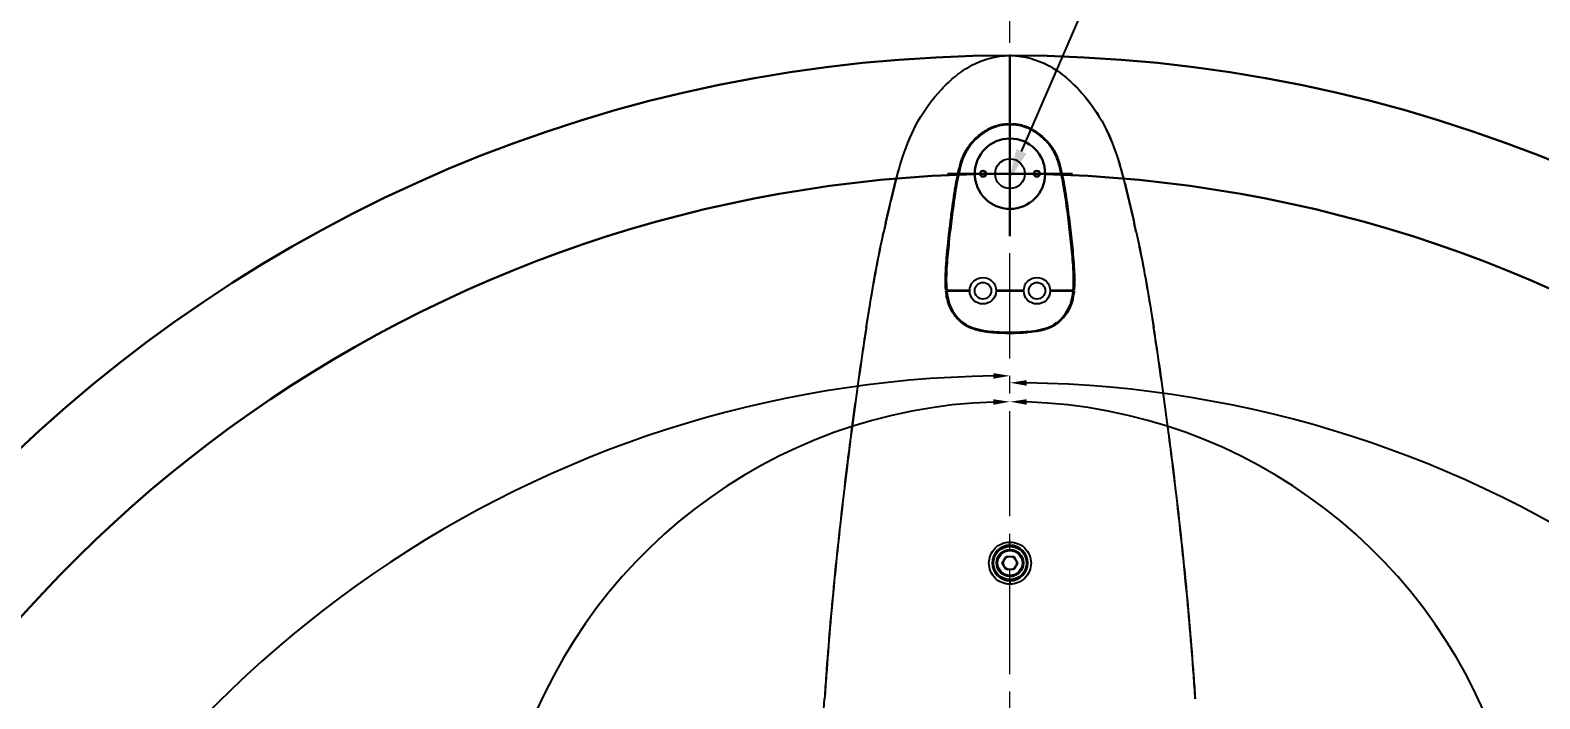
# Model space of a CAD drawing. Header units: millimetres. Extents: x 4086 to 8300, y 123 to 1549.
# Drawn here: x 7620.2 to 7893.6, y 1154.7 to 1275.8 of the extents above; entities that cross this region are included whole.
import ezdxf
from ezdxf import colors
from ezdxf.entities.mleader import LeaderData, LeaderLine
from ezdxf.math import Vec2, Vec3

# ---------------------------------------------------------------- set-up
doc = ezdxf.new("R2010")
doc.units = ezdxf.units.MM
doc.linetypes.add('CENTER2', pattern=[28.575, 19.05, -3.175, 3.175, -3.175])
doc.layers.add('02___PRT_ALL_AXES', color=7, linetype='Continuous')
doc.layers.add('中心线层', color=7, linetype='CENTER2', lineweight=0)
doc.layers.add('轮廓实线层', color=7, linetype='Continuous', lineweight=30)
doc.styles.add('思源黑', font='SourceHanSansCN-Normal.ttf')
doc.dimstyles.new('角度标注', dxfattribs={"dimtxt": 7, "dimasz": 3, "dimexe": 1.25, "dimexo": 0.625, "dimtad": 1, "dimtih": 1, "dimtoh": 1, "dimdsep": 46, "dimtxsty": '思源黑', "dimcen": 2.5, "dimadec": 0, "dimazin": 0, "dimtfac": 1, "dimtmove": 0, "dimatfit": 3, "dimfxl": 0, "dimarcsym": 0})

# ---------------------------------------------------------------- blocks, each defined once
blk = doc.blocks.new('*D1595')
at = {"layer": 'Defpoints', "color": 0}
for p in [(7797.65, 1281.69), (7650.51, 1150.25), (7797.65, 1009.81), (7797.65, 930.6), (7640.19, 828.68)]:
    blk.add_point(p, dxfattribs=at)
at = {"layer": '轮廓实线层', "color": 0, "lineweight": -2}
for start, end in [(90.8451, 158.1899), (160.799, 228.1549)]:
    blk.add_arc((7797.65, 1009.81), 203.4, start, end, dxfattribs=at)
at = {"layer": '轮廓实线层', "color": 0}
for points in [[(7794.65, 1212.69), (7794.64, 1213.69), (7797.65, 1213.21)], [(7661.62, 857.91), (7662.28, 858.66), (7664.2, 856.3)]]:
    blk.add_solid(points, dxfattribs=at)
at = {"layer": '轮廓实线层', "color": 0, "insert": (7607.13, 1081.04), "char_height": 7, "attachment_point": 5, "style": '思源黑'}
blk.add_mtext('139%%d', dxfattribs=at)
blk = doc.blocks.new('*D1596')
at = {"layer": 'Defpoints', "color": 0}
for p in [(7797.65, 1281.69), (7797.65, 1009.81), (7999.57, 1000.4), (7797.65, 930.6), (7955.1, 828.68)]:
    blk.add_point(p, dxfattribs=at)
at = {"layer": '轮廓实线层', "color": 0, "lineweight": -2}
for start, end in [(21.8184, 89.1497), (311.8503, 19.1929)]:
    blk.add_arc((7797.65, 1009.81), 202.14, start, end, dxfattribs=at)
at = {"layer": '轮廓实线层', "color": 0}
for points in [[(7800.65, 1212.42), (7800.64, 1211.42), (7797.65, 1211.95)], [(7932.18, 859.61), (7932.84, 858.86), (7930.26, 857.25)]]:
    blk.add_solid(points, dxfattribs=at)
at = {"layer": '轮廓实线层', "color": 0, "insert": (7986.98, 1080.6), "char_height": 7, "attachment_point": 5, "style": '思源黑'}
blk.add_mtext('139%%d', dxfattribs=at)
blk = doc.blocks.new('*D1597')
at = {"layer": 'Defpoints', "color": 0}
for p in [(7797.65, 1281.69), (7725.17, 1174.2), (7797.65, 1114.81), (7754.12, 1032.95), (7797.65, 930.6)]:
    blk.add_point(p, dxfattribs=at)
at = {"layer": '轮廓实线层', "color": 0, "lineweight": -2}
blk.add_line((7753.83, 1032.4), (7753.07, 1030.97), dxfattribs=at)
for start, end in [(91.8345, 163.249), (168.7184, 240.1655)]:
    blk.add_arc((7797.65, 1114.81), 93.7, start, end, dxfattribs=at)
at = {"layer": '轮廓实线层', "color": 0}
for points in [[(7794.65, 1207.96), (7794.64, 1208.96), (7797.65, 1208.51)], [(7750.79, 1033.09), (7751.27, 1033.96), (7753.66, 1032.07)]]:
    blk.add_solid(points, dxfattribs=at)
at = {"layer": '轮廓实线层', "color": 0, "insert": (7706.73, 1137.48), "char_height": 7, "attachment_point": 5, "style": '思源黑'}
blk.add_mtext('151%%d', dxfattribs=at)
blk = doc.blocks.new('*D1598')
at = {"layer": 'Defpoints', "color": 0}
for p in [(7797.65, 1281.69), (7797.65, 1114.81), (7889.53, 1096.39), (7841.17, 1032.95), (7797.65, 930.6)]:
    blk.add_point(p, dxfattribs=at)
at = {"layer": '轮廓实线层', "color": 0, "lineweight": -2}
blk.add_line((7841.46, 1032.4), (7842.23, 1030.96), dxfattribs=at)
for start, end in [(16.7507, 88.1657), (299.8343, 11.2818)]:
    blk.add_arc((7797.65, 1114.81), 93.71, start, end, dxfattribs=at)
at = {"layer": '轮廓实线层', "color": 0}
for points in [[(7800.65, 1208.97), (7800.64, 1207.97), (7797.65, 1208.52)], [(7844.02, 1033.96), (7844.51, 1033.08), (7841.64, 1032.07)]]:
    blk.add_solid(points, dxfattribs=at)
at = {"layer": '轮廓实线层', "color": 0, "insert": (7888.57, 1137.48), "char_height": 7, "attachment_point": 5, "style": '思源黑'}
blk.add_mtext('151%%d', dxfattribs=at)

msp = doc.modelspace()

# ---------------------------------------------------------------- linework, layer by layer
for p, q in [((7795.891, 1258.641), (7795.995, 1258.661)), ((7797.646, 1258.811), (7797.646, 1258.661)), ((7798.051, 1258.712), (7797.961, 1258.712)), ((7799.939, 1258.515), (7800.021, 1258.492)), ((7785.992, 1231.71), (7785.99, 1231.648)), ((7786.032, 1228.69), (7790.354, 1228.69)), ((7790.354, 1228.54), (7786.042, 1228.54)), ((7786.045, 1228.503), (7786.047, 1228.487)), ((7787.446, 1228.54), (7787.446, 1228.69)), ((7788.946, 1228.54), (7788.946, 1228.69)), ((7795.152, 1228.69), (7800.14, 1228.69)), ((7800.14, 1228.54), (7795.152, 1228.54)), ((7796.896, 1228.54), (7796.896, 1228.69)), ((7798.396, 1228.54), (7798.396, 1228.69)), ((7804.937, 1228.69), (7809.259, 1228.69)), ((7809.251, 1228.54), (7804.937, 1228.54)), ((7806.346, 1228.54), (7806.346, 1228.69)), ((7807.846, 1228.54), (7807.846, 1228.69)), ((7786.384, 1226.66), (7786.394, 1226.627)), ((7786.394, 1226.625), (7786.384, 1226.66)), ((7808.9, 1226.633), (7808.91, 1226.67)), ((7808.91, 1226.67), (7808.901, 1226.638)), ((7808.903, 1226.642), (7808.911, 1226.669)), ((7807.17, 1223.598), (7807.261, 1223.698)), ((7790.787, 1221.899), (7790.769, 1221.839)), ((7790.787, 1221.899), (7790.875, 1221.879)), ((7796.176, 1220.976), (7796.128, 1220.977)), ((7797.646, 1220.953), (7797.646, 1221.103)), ((7799.164, 1220.977), (7799.116, 1220.976)), ((7803.73, 1221.654), (7803.818, 1221.674)), ((7803.904, 1221.702), (7803.921, 1221.642)), ((7804.334, 1221.837), (7804.36, 1221.763)), ((7804.417, 1221.878), (7804.505, 1221.898)), ((7804.536, 1221.814), (7804.525, 1221.81)), ((7797.646, 1182.531), (7797.646, 1183.1)), ((7796.26, 1179.307), (7796.953, 1180.507)), ((7796.953, 1178.107), (7796.26, 1179.307)), ((7796.953, 1180.507), (7798.339, 1180.507)), ((7798.339, 1180.507), (7799.032, 1179.307)), ((7799.032, 1179.307), (7798.339, 1178.107)), ((7798.339, 1178.107), (7796.953, 1178.107)), ((7797.646, 1176.096), (7797.646, 1175.472))]:
    msp.add_line(p, q)
for centre, radius in [((7797.646, 1249.807), 2.7), ((7792.771, 1249.807), 0.585), ((7792.771, 1249.807), 0.495), ((7802.521, 1249.807), 0.585), ((7802.521, 1249.807), 0.495), ((7792.753, 1228.615), 2.4), ((7802.539, 1228.615), 2.4), ((7792.753, 1228.615), 1.5), ((7802.539, 1228.615), 1.5), ((7797.646, 1179.307), 3), ((7797.646, 1179.307), 2.43), ((7797.646, 1179.307), 2.25), ((7797.646, 1179.307), 1.2)]:
    msp.add_circle(centre, radius)
for centre, radius, start, end in [((7797.647, 1257.305), 13.904, 89.18764, 90.40644), ((7797.399, 1251.098), 7.694, 99.90358, 106.17916), ((7797.538, 1250.423), 8.382, 99.2424, 101.32919), ((7797.604, 1249.969), 8.841, 92.66592, 98.75078), ((7797.637, 1249.329), 9.482, 92.39735, 92.57953), ((7797.64, 1249.276), 9.535, 91.99195, 92.39714), ((7797.647, 1249.018), 9.703, 90.89088, 91.33361), ((7797.647, 1248.919), 9.892, 89.7909, 90.00614), ((7797.647, 1249.029), 9.781, 89.56155, 90.00718), ((7797.647, 1249.086), 9.724, 89.11527, 89.56156), ((7797.647, 1249.096), 9.624, 88.66955, 89.11627), ((7797.759, 1256.351), 2.37, 86.21455, 87.30055), ((7798.051, 1258.712), 0.09, 150.0434, 180), ((7797.685, 1249.934), 8.876, 81.91401, 87.32854), ((7797.686, 1249.953), 8.857, 81.53634, 87.33875), ((7797.728, 1250.266), 8.541, 80.63178, 81.88798), ((7797.736, 1250.313), 8.493, 80.08911, 81.50641), ((7797.907, 1251.148), 7.642, 74.30517, 78.87299), ((7797.905, 1251.128), 7.662, 74.4257, 74.80399), ((7797.9, 1251.125), 7.667, 73.94432, 74.30155), ((7993.15, 1191.27), 223.597, 167.1867, 167.59946), ((7994.715, 1190.847), 225.186, 167.16822, 167.57983), ((7600.575, 1190.846), 225.188, 12.42059, 12.83177), ((7602.264, 1191.298), 223.472, 12.40073, 12.81329), ((7797.283, 1229.627), 12.017, 354.54669, 354.8071), ((7797.015, 1229.652), 12.286, 354.55749, 354.80722), ((7794.369, 1228.975), 8.314, 196.03552, 196.28015), ((7794.582, 1229.048), 8.539, 196.21881, 196.40933), ((7794.191, 1228.922), 8.128, 196.27855, 200.29507), ((7794.299, 1228.961), 8.243, 196.38322, 200.85616), ((7794.152, 1228.898), 8.084, 196.32304, 200.81422), ((7794.16, 1228.901), 8.093, 196.3327, 200.63618), ((7793.907, 1228.822), 7.828, 200.32736, 200.93333), ((7793.78, 1228.764), 7.688, 200.67627, 201.11387), ((7793.97, 1228.84), 7.892, 200.8859, 201.15891), ((7793.865, 1228.806), 7.783, 200.93366, 201.19359), ((7793.766, 1228.758), 7.673, 200.85894, 201.13238), ((7793.847, 1228.792), 7.76, 200.89044, 202.83935), ((7793.729, 1228.744), 7.633, 201.11402, 201.43021), ((7793.839, 1228.796), 7.754, 201.19357, 201.4901), ((7793.633, 1228.706), 7.53, 201.12785, 202.85622), ((7793.929, 1228.824), 7.849, 201.15889, 201.44963), ((7793.603, 1228.698), 7.499, 201.42719, 204.7525), ((7793.758, 1228.764), 7.667, 201.48805, 202.87445), ((7793.808, 1228.776), 7.718, 201.44658, 202.82011), ((7793.225, 1228.529), 7.085, 202.81967, 209.50186), ((7793.403, 1228.609), 7.28, 202.85604, 204.8039), ((7793.601, 1228.689), 7.494, 202.83973, 204.22877), ((7793.489, 1228.639), 7.371, 204.14345, 204.44913), ((7793.097, 1228.454), 6.938, 204.11702, 208.90257), ((7793.447, 1228.62), 7.325, 204.44916, 204.7201), ((7793.062, 1228.435), 6.898, 204.66531, 209.51349), ((7793.187, 1228.509), 7.043, 204.80438, 209.35703), ((7793.001, 1228.401), 6.828, 208.91017, 209.18208), ((7793.133, 1228.464), 6.973, 208.98174, 209.40495), ((7793.03, 1228.418), 6.862, 209.12672, 209.764), ((7793.041, 1228.424), 6.874, 209.18269, 209.9885), ((7793.264, 1228.552), 7.131, 209.34805, 209.91844), ((7793.069, 1228.44), 6.906, 209.76371, 210.12586), ((7793.272, 1228.561), 7.143, 209.80532, 214.71179), ((7793.347, 1228.601), 7.227, 209.91472, 215.41929), ((7793.283, 1228.562), 7.153, 209.91856, 210.73877), ((7801.913, 1228.62), 7.264, 324.64886, 329.77788), ((7802.019, 1228.561), 7.143, 326.21944, 329.85834), ((7801.999, 1228.568), 7.164, 329.79264, 330.16438), ((7802, 1228.567), 7.162, 329.93511, 330.23441), ((7802.009, 1228.562), 7.152, 330.16441, 330.49552), ((7802.21, 1228.448), 6.921, 330.17233, 330.47518), ((7802.276, 1228.411), 6.846, 330.22869, 333.43288), ((7802.144, 1228.472), 6.99, 330.51867, 330.92229), ((7802.239, 1228.431), 6.887, 330.47504, 330.95364), ((7801.674, 1228.707), 7.515, 335.23475, 338.56274), ((7801.726, 1228.675), 7.455, 335.26332, 337.16385), ((7801.882, 1228.614), 7.289, 335.1867, 337.13189), ((7801.691, 1228.691), 7.494, 335.76276, 337.14658), ((7801.812, 1228.644), 7.365, 336.3513, 337.12533), ((7801.633, 1228.719), 7.559, 337.13077, 339.13739), ((7801.445, 1228.794), 7.76, 337.14978, 339.1002), ((7801.485, 1228.777), 7.717, 337.16079, 338.54318), ((7801.522, 1228.771), 7.681, 337.10934, 338.49809), ((7801.363, 1228.826), 7.848, 338.54009, 338.82827), ((7801.44, 1228.804), 7.768, 338.49609, 338.83141), ((7801.557, 1228.748), 7.641, 338.55967, 338.84221), ((7801.322, 1228.842), 7.893, 338.82826, 339.106), ((7801.518, 1228.763), 7.682, 338.84222, 339.1297), ((7801.414, 1228.814), 7.797, 338.83134, 339.05195), ((7801.118, 1228.921), 8.112, 339.0943, 343.6633), ((7800.987, 1228.965), 8.25, 339.13658, 343.64615), ((7801.128, 1228.905), 8.097, 339.17629, 343.70472), ((7801.139, 1228.901), 8.085, 339.1727, 343.51327), ((7800.795, 1229.006), 8.445, 343.49237, 343.70998), ((7800.928, 1228.977), 8.309, 343.66192, 343.92467), ((7794.335, 1229.36), 8.474, 218.23418, 222.03556), ((7794.228, 1229.252), 8.322, 221.96735, 227.30212), ((7792.827, 1227.654), 6.195, 232.72436, 234.46198), ((7792.811, 1227.633), 6.169, 233.05655, 234.47609), ((7792.905, 1227.781), 6.343, 233.28646, 235.06056), ((7792.734, 1227.525), 6.037, 234.47979, 234.9007), ((7792.676, 1227.468), 5.956, 234.83957, 235.1405), ((7792.708, 1227.488), 5.992, 234.8946, 235.1567), ((7792.871, 1227.732), 6.284, 235.06275, 235.41324), ((7792.761, 1227.592), 6.106, 235.15447, 238.81198), ((7792.684, 1227.454), 5.949, 235.13489, 235.56001), ((7792.861, 1227.717), 6.266, 235.41106, 235.67897), ((7792.654, 1227.409), 5.895, 235.5275, 236.01522), ((7792.661, 1227.42), 5.908, 235.56025, 235.77702), ((7792.801, 1227.627), 6.157, 235.66996, 238.99643), ((7792.643, 1227.394), 5.877, 235.77697, 236.06075), ((7792.584, 1227.305), 5.77, 236.05702, 239.61611), ((7792.819, 1227.669), 6.112, 237.70012, 244.5438), ((7792.751, 1227.547), 6.064, 238.67425, 238.99281), ((7792.739, 1227.527), 6.04, 239.00582, 239.38631), ((7792.992, 1227.99), 6.566, 239.53498, 246.41648), ((7802.491, 1227.626), 6.155, 300.64104, 302.79122), ((7802.517, 1227.583), 6.106, 300.63844, 301.34433), ((7802.42, 1227.769), 6.315, 300.54148, 301.22281), ((7802.433, 1227.716), 6.262, 302.78958, 304.42503), ((7802.615, 1227.446), 5.939, 304.03537, 304.30556), ((7802.602, 1227.465), 5.962, 304.22546, 304.49784), ((7802.404, 1227.759), 6.314, 304.42318, 304.73062), ((7802.582, 1227.493), 5.996, 304.49785, 304.77679), ((7802.561, 1227.524), 6.032, 304.77682, 305.0837), ((7802.588, 1227.51), 6.005, 304.80704, 305.11025), ((7802.535, 1227.561), 6.078, 305.07822, 305.48976), ((7802.252, 1227.959), 6.566, 308.81285, 310.2997), ((7800.511, 1229.752), 9.067, 317.25489, 317.71899), ((7800.675, 1229.61), 8.85, 317.20857, 317.60911), ((7800.761, 1229.532), 8.735, 317.60861, 318.23957), ((7800.554, 1229.713), 9.008, 317.71879, 317.97736), ((7801.138, 1229.194), 8.228, 318.77128, 324.36238), ((8422.776, 1120.494), 659.028, 171.141505, 171.531938), ((8339.824, 1133.176), 575.089, 171.117262, 171.564667), ((7793.303, 1228.694), 7.246, 244.56921, 249.48562), ((7793.261, 1228.589), 7.223, 246.36245, 249.32872), ((7793.579, 1229.4), 8.094, 249.23115, 249.58541), ((7793.359, 1228.843), 7.495, 249.31303, 249.68803), ((7793.379, 1228.897), 7.553, 249.68793, 249.98283), ((7793.453, 1229.061), 7.732, 249.6048, 250.1877), ((7793.583, 1229.41), 8.014, 249.40947, 249.58518), ((7793.46, 1229.081), 7.753, 249.96127, 250.27146), ((7793.468, 1229.104), 7.777, 250.1875, 250.58707), ((7790.787, 1221.899), 0.09, 317, 347.00001), ((7793.482, 1229.142), 7.818, 250.57397, 250.9378), ((7791.818, 1223.683), 2.037, 242.73184, 245.00792), ((7793.522, 1229.259), 7.942, 250.94346, 251.31369), ((7793.698, 1229.795), 8.507, 252.01033, 253.03471), ((7793.86, 1230.325), 9.06, 253.03521, 254.00763), ((7794.186, 1231.473), 10.252, 254.01501, 254.53964), ((7794.006, 1230.832), 9.588, 254.00386, 254.51565), ((7794.112, 1231.216), 9.986, 254.51508, 254.91619), ((7794.346, 1232.051), 10.853, 254.53936, 255.0062), ((7794.183, 1231.477), 10.257, 254.9151, 255.0619), ((7795.175, 1235.245), 14.153, 255.11074, 258.84339), ((7795.639, 1237.561), 16.515, 258.82183, 261.21466), ((7795.94, 1239.463), 18.441, 261.3217, 262.01422), ((7796.977, 1249.402), 28.435, 265.24631, 266.62991), ((7797.031, 1250.23), 29.266, 265.87483, 266.6198), ((7797.236, 1254.002), 33.043, 266.62357, 268.0776), ((7797.162, 1252.469), 31.509, 266.61598, 268.11971), ((7797.246, 1254.038), 33.079, 266.63646, 268.06189), ((7797.119, 1251.681), 30.719, 266.61569, 266.82911), ((7797.264, 1254.454), 33.496, 266.84443, 268.05644), ((7797.589, 1265.323), 44.37, 268.113, 270.0738), ((7797.492, 1261.932), 40.977, 268.09273, 268.75208), ((7797.382, 1257.888), 36.932, 268.05379, 268.19415), ((7797.594, 1266.213), 45.26, 268.25783, 270.0655), ((7797.593, 1265.822), 44.869, 268.24366, 270.06705), ((7797.701, 1265.448), 44.495, 269.92848, 271.88372), ((7797.802, 1261.903), 40.949, 271.24638, 271.90633), ((7798.054, 1254.08), 33.121, 271.91979, 273.36911), ((7798.178, 1251.588), 30.626, 273.1717, 273.39361), ((7798.283, 1249.763), 28.799, 273.38973, 273.65215), ((7798.377, 1248.348), 27.38, 273.64514, 274.8006), ((7798.478, 1247.329), 26.356, 274.77878, 275.00026), ((7799.638, 1237.652), 16.607, 278.79617, 281.18026), ((7799.64, 1237.638), 16.593, 278.79819, 281.17659), ((7800.098, 1235.347), 14.257, 281.15562, 284.85355), ((7800.095, 1235.364), 14.274, 281.1597, 284.84809), ((7801.122, 1231.459), 10.236, 284.89717, 285.04429), ((7801.305, 1230.79), 9.542, 285.42305, 285.95962), ((7803.13, 1223.962), 2.389, 287.81177, 288.90322), ((7801.601, 1229.774), 8.394, 285.92379, 289.0051), ((7801.543, 1229.998), 8.715, 285.85935, 288.78904), ((7801.46, 1230.249), 8.98, 285.95578, 286.93711), ((7801.628, 1229.696), 8.401, 286.93763, 287.97495), ((7801.803, 1229.161), 7.839, 288.5303, 289.05626), ((7801.813, 1229.133), 7.809, 288.69278, 289.06464), ((7803.488, 1223.653), 2.003, 294.99745, 297.26855), ((7801.866, 1228.979), 7.646, 289.06381, 290.23875), ((7801.871, 1228.965), 7.632, 289.41241, 290.0029), ((7801.924, 1228.857), 7.512, 289.36289, 289.94642), ((7801.947, 1228.792), 7.443, 289.94671, 290.34134), ((7255.018, 1133.108), 575.544, 8.434028, 8.881298), ((7168.586, 1119.909), 663.002, 8.466766, 8.855048), ((8587.959, 1096.072), 826.007, 171.543599, 172.558277), ((8624.497, 1091.09), 862.856, 171.573197, 172.544511), ((6970.491, 1091.048), 863.163, 7.454496, 8.425642), ((7008.936, 1096.289), 824.39, 7.439978, 8.456834), ((8675.286, 1084.366), 914.115, 172.539676, 172.935047), ((8652.251, 1087.166), 890.885, 172.525887, 172.931556), ((6943.098, 1087.173), 890.827, 7.06673, 7.472993), ((6916.815, 1083.984), 917.329, 7.062436, 7.456974), ((8601.952, 1093.278), 840.241, 172.923097, 173.972681), ((8596.228, 1093.962), 834.451, 172.921303, 173.978137), ((6999.206, 1093.979), 834.308, 6.020618, 7.076979), ((6993.692, 1093.314), 839.888, 6.026277, 7.075652), ((8512.398, 1102.874), 750.176, 173.983341, 174.402619), ((8514.299, 1102.719), 752.056, 173.986783, 174.404998), ((7797.646, 1179.313), 3.218, 90.98455, 269.0925), ((7797.646, 1179.307), 3.16, 270, 269.22375), ((7797.646, 1179.307), 2.4, 90, 89.30144), ((7797.646, 1179.36), 3.171, 89.04399, 91.00873), ((7797.646, 1179.313), 3.218, 270.95159, 89.06113), ((7081.119, 1102.732), 751.928, 5.593973, 6.011966), ((7081.912, 1102.772), 751.162, 5.596821, 6.015255), ((8436.844, 1110.091), 674.277, 174.386777, 175.843586), ((8434.788, 1110.324), 672.182, 174.389358, 175.850648), ((7797.646, 1179.267), 3.171, 269.07575, 270.97524), ((7160.584, 1110.331), 672.102, 4.148302, 5.609618), ((7159.137, 1110.152), 673.586, 4.154595, 5.612751), ((8336.303, 1117.539), 573.461, 175.857627, 176.281539), ((8338.934, 1117.412), 576.067, 175.863975, 176.285949), ((7256.541, 1117.425), 575.883, 3.713021, 4.134969), ((7256.344, 1117.351), 576.112, 3.719014, 4.140815)]:
    msp.add_arc(centre, radius, start, end)
for points, knots in [([(7778.247, 1252.913), (7778.977, 1255.151), (7780.795, 1259.532), (7784.328, 1264.312), (7787.758, 1267.554), (7791.644, 1270.214), (7795.208, 1271.192), (7797.548, 1271.209)], [0, 0, 0, 0, 0.2503672, 0.5005403, 0.6258256, 0.751037, 1, 1, 1, 1]), ([(7797.842, 1271.208), (7800.175, 1271.175), (7803.721, 1270.178), (7807.585, 1267.512), (7810.997, 1264.272), (7814.512, 1259.502), (7816.321, 1255.133), (7817.048, 1252.903)], [0, 0, 0, 0, 0.2489848, 0.3741888, 0.4994743, 0.7496374, 1, 1, 1, 1]), ([(7797.842, 1271.199), (7800.171, 1271.165), (7803.712, 1270.172), (7807.581, 1267.518), (7811.003, 1264.283), (7814.516, 1259.506), (7816.331, 1255.138), (7817.064, 1252.908)], [0, 0, 0, 0, 0.2485495, 0.3738352, 0.4991908, 0.7495125, 1, 1, 1, 1]), ([(7795.891, 1258.641), (7795.615, 1258.586), (7794.629, 1258.336), (7793.038, 1257.573), (7791.307, 1256.201), (7789.879, 1254.511), (7789.052, 1252.86), (7788.609, 1251.464), (7788.249, 1250.048), (7787.893, 1248.259), (7787.422, 1245.38), (7786.937, 1241.768), (7786.511, 1238.149), (7786.225, 1235.248), (7786.048, 1233.068), (7785.948, 1230.881), (7785.972, 1229.419), (7786.032, 1228.69)], [0, 0, 0, 0, 0.0249574, 0.0899603, 0.1549631, 0.2199659, 0.2849688, 0.3174702, 0.3499716, 0.4149744, 0.4799773, 0.609983, 0.7399886, 0.8049915, 0.8699943, 0.9349972, 1, 1, 1, 1]), ([(7785.987, 1231.561), (7785.992, 1231.72), (7786.032, 1232.754), (7786.17, 1234.668), (7786.421, 1237.256), (7786.702, 1239.784), (7787, 1242.197), (7787.307, 1244.488), (7787.629, 1246.688), (7787.998, 1248.823), (7788.438, 1250.904), (7789.074, 1253.021), (7790.214, 1254.988), (7791.717, 1256.568), (7793.451, 1257.819), (7795.487, 1258.659), (7796.937, 1258.81), (7797.646, 1258.811)], [0, 0, 0, 0, 0.0149473, 0.0976285, 0.1818838, 0.2636691, 0.3411067, 0.4146389, 0.4851478, 0.5533795, 0.6201272, 0.685979, 0.7508379, 0.8143875, 0.8766478, 0.9379893, 1, 1, 1, 1]), ([(7797.646, 1258.661), (7796.916, 1258.66), (7795.445, 1258.496), (7793.406, 1257.625), (7791.638, 1256.305), (7790.162, 1254.661), (7789.113, 1252.708), (7788.516, 1250.583), (7788.075, 1248.425), (7787.594, 1245.522), (7787.101, 1241.877), (7786.585, 1237.492), (7786.172, 1233.104), (7786.06, 1230.153), (7786.183, 1228.69)], [0, 0, 0, 0, 0.0621789, 0.1243345, 0.1866127, 0.2488819, 0.3111314, 0.3735821, 0.436195, 0.4988516, 0.6242113, 0.7495786, 0.8749135, 1, 1, 1, 1]), ([(7796.288, 1258.712), (7796.003, 1258.669), (7795.693, 1258.607), (7795.388, 1258.525), (7795.361, 1258.518)], [0, 0, 0, 0, 0.9125635, 1, 1, 1, 1]), ([(7797.646, 1258.811), (7798.368, 1258.811), (7799.15, 1258.727), (7799.903, 1258.525), (7799.939, 1258.515)], [0, 0, 0, 0, 0.9510223, 1, 1, 1, 1]), ([(7809.109, 1228.69), (7809.232, 1230.153), (7809.12, 1233.104), (7808.707, 1237.492), (7808.19, 1241.877), (7807.698, 1245.522), (7807.217, 1248.425), (7806.776, 1250.583), (7806.179, 1252.707), (7805.131, 1254.661), (7803.654, 1256.305), (7801.886, 1257.625), (7799.847, 1258.496), (7798.376, 1258.661), (7797.646, 1258.661)], [0, 0, 0, 0, 0.1250844, 0.2504179, 0.3757837, 0.5011415, 0.5637968, 0.6264097, 0.6888563, 0.7511124, 0.8133827, 0.8756559, 0.9378172, 1, 1, 1, 1]), ([(7797.683, 1258.811), (7798.412, 1258.808), (7799.175, 1258.721), (7799.91, 1258.523), (7799.939, 1258.515)], [0, 0, 0, 0, 0.9595559, 1, 1, 1, 1]), ([(7799.913, 1258.522), (7799.892, 1258.528), (7799.618, 1258.601), (7799.34, 1258.659), (7799.082, 1258.7)], [0, 0, 0, 0, 0.0767089, 1, 1, 1, 1]), ([(7799.197, 1258.68), (7799.543, 1258.619), (7800.6, 1258.366), (7802.254, 1257.573), (7803.984, 1256.201), (7805.413, 1254.512), (7806.403, 1252.529), (7806.969, 1250.404), (7807.4, 1248.259), (7807.869, 1245.38), (7808.355, 1241.769), (7808.78, 1238.149), (7809.067, 1235.248), (7809.244, 1233.068), (7809.344, 1230.881), (7809.32, 1229.419), (7809.259, 1228.69)], [0, 0, 0, 0, 0.0308715, 0.0954801, 0.1600886, 0.2246972, 0.2893058, 0.3539143, 0.4185229, 0.4831315, 0.6123486, 0.7415657, 0.8061743, 0.8707829, 0.9353914, 1, 1, 1, 1]), ([(7809.305, 1231.567), (7809.301, 1231.704), (7809.262, 1232.71), (7809.128, 1234.591), (7808.881, 1237.163), (7808.603, 1239.677), (7808.307, 1242.08), (7808.002, 1244.367), (7807.682, 1246.565), (7807.317, 1248.702), (7806.883, 1250.78), (7806.269, 1252.893), (7805.161, 1254.878), (7803.666, 1256.49), (7801.973, 1257.738), (7800.666, 1258.307), (7800.021, 1258.492)], [0, 0, 0, 0, 0.0138531, 0.1020618, 0.1919504, 0.2792838, 0.3621019, 0.4409485, 0.5166844, 0.5900401, 0.6617536, 0.7323756, 0.8019585, 0.8705333, 0.9384924, 1, 1, 1, 1]), ([(7775.124, 1240.858), (7775.585, 1242.882), (7776.538, 1246.922), (7777.581, 1250.947), (7778.231, 1252.919)], [0, 0, 0, 0, 0.5000389, 1, 1, 1, 1]), ([(7775.153, 1240.858), (7775.613, 1242.881), (7776.567, 1246.918), (7777.604, 1250.94), (7778.247, 1252.913)], [0, 0, 0, 0, 0.4998734, 1, 1, 1, 1]), ([(7817.048, 1252.903), (7817.691, 1250.931), (7818.726, 1246.912), (7819.679, 1242.879), (7820.139, 1240.858)], [0, 0, 0, 0, 0.5001261, 1, 1, 1, 1]), ([(7817.064, 1252.908), (7817.713, 1250.938), (7818.755, 1246.917), (7819.708, 1242.881), (7820.168, 1240.858)], [0, 0, 0, 0, 0.4999634, 1, 1, 1, 1]), ([(7771.632, 1221.977), (7771.857, 1223.413), (7772.787, 1229.203), (7773.85, 1234.973), (7774.799, 1239.28)], [0, 0, 0, 0, 0.2478564, 1, 1, 1, 1]), ([(7820.492, 1239.281), (7820.811, 1237.835), (7822.016, 1232.09), (7822.983, 1226.299), (7823.661, 1221.965)], [0, 0, 0, 0, 0.2524331, 1, 1, 1, 1]), ([(7785.99, 1231.663), (7785.966, 1230.972), (7785.956, 1229.993), (7786.008, 1228.984), (7786.032, 1228.69)], [0, 0, 0, 0, 0.7108256, 1, 1, 1, 1]), ([(7785.99, 1231.648), (7785.981, 1231.4), (7785.956, 1230.415), (7785.971, 1229.427), (7786.032, 1228.69)], [0, 0, 0, 0, 0.2512186, 1, 1, 1, 1]), ([(7786.032, 1228.69), (7785.972, 1229.419), (7785.956, 1230.381), (7785.98, 1231.341), (7785.987, 1231.572)], [0, 0, 0, 0, 0.7596729, 1, 1, 1, 1]), ([(7786.032, 1228.69), (7786.008, 1228.984), (7785.958, 1229.958), (7785.965, 1230.904), (7785.987, 1231.561)], [0, 0, 0, 0, 0.2996274, 1, 1, 1, 1]), ([(7786.032, 1228.69), (7785.971, 1229.427), (7785.956, 1230.386), (7785.98, 1231.343), (7785.987, 1231.561)], [0, 0, 0, 0, 0.7713848, 1, 1, 1, 1]), ([(7809.3, 1231.715), (7809.309, 1231.445), (7809.336, 1230.437), (7809.321, 1229.427), (7809.259, 1228.69)], [0, 0, 0, 0, 0.2677557, 1, 1, 1, 1]), ([(7809.3, 1231.715), (7809.326, 1230.992), (7809.337, 1229.996), (7809.283, 1228.969), (7809.259, 1228.69)], [0, 0, 0, 0, 0.7302217, 1, 1, 1, 1]), ([(7809.259, 1228.69), (7809.32, 1229.419), (7809.336, 1230.413), (7809.311, 1231.404), (7809.301, 1231.667)], [0, 0, 0, 0, 0.7355296, 1, 1, 1, 1]), ([(7809.259, 1228.69), (7809.321, 1229.427), (7809.336, 1230.386), (7809.312, 1231.343), (7809.305, 1231.562)], [0, 0, 0, 0, 0.7711038, 1, 1, 1, 1]), ([(7786.384, 1226.66), (7786.332, 1226.837), (7786.17, 1227.469), (7786.082, 1228.094), (7786.042, 1228.54)], [0, 0, 0, 0, 0.2807125, 1, 1, 1, 1]), ([(7786.045, 1228.502), (7786.086, 1228.069), (7786.173, 1227.457), (7786.332, 1226.839), (7786.383, 1226.663)], [0, 0, 0, 0, 0.7145329, 1, 1, 1, 1]), ([(7786.192, 1228.54), (7786.309, 1227.273), (7787.006, 1224.733), (7789.43, 1222.377), (7791.879, 1221.587), (7794.419, 1221.166), (7796.357, 1221.103), (7797.646, 1221.103)], [0, 0, 0, 0, 0.2488906, 0.4967882, 0.6220333, 0.7479176, 1, 1, 1, 1]), ([(7797.646, 1221.103), (7798.934, 1221.103), (7800.873, 1221.166), (7803.413, 1221.587), (7805.862, 1222.377), (7808.285, 1224.734), (7808.983, 1227.273), (7809.1, 1228.54)], [0, 0, 0, 0, 0.2520893, 0.3779803, 0.5032169, 0.7511118, 1, 1, 1, 1]), ([(7809.251, 1228.54), (7809.211, 1228.104), (7809.124, 1227.481), (7808.964, 1226.853), (7808.911, 1226.669)], [0, 0, 0, 0, 0.7070979, 1, 1, 1, 1]), ([(7795.164, 1221.024), (7794.913, 1221.04), (7794.297, 1221.088), (7793.293, 1221.202), (7792.134, 1221.41), (7790.85, 1221.733), (7789.376, 1222.409), (7788.035, 1223.596), (7786.974, 1225.027), (7786.532, 1226.151), (7786.384, 1226.66)], [0, 0, 0, 0, 0.0721091, 0.1763981, 0.2856129, 0.4039573, 0.5366374, 0.6898768, 0.8611008, 1, 1, 1, 1]), ([(7795.164, 1221.024), (7794.693, 1221.054), (7793.575, 1221.153), (7792.145, 1221.394), (7790.886, 1221.745), (7789.979, 1222.128), (7789.138, 1222.643), (7788.395, 1223.289), (7787.736, 1224.015), (7786.972, 1225.081), (7786.576, 1226.005), (7786.388, 1226.646), (7786.384, 1226.66)], [0, 0, 0, 0, 0.1262355, 0.3001966, 0.3871772, 0.4741577, 0.5611383, 0.6481189, 0.7350994, 0.82208, 0.9960411, 1, 1, 1, 1]), ([(7786.694, 1225.971), (7786.68, 1225.964), (7786.636, 1225.952), (7786.633, 1225.999), (7786.637, 1226.016)], [0, 0, 0, 0, 0.4824949, 1, 1, 1, 1]), ([(7808.911, 1226.669), (7808.764, 1226.163), (7808.324, 1225.039), (7807.265, 1223.603), (7805.922, 1222.415), (7804.449, 1221.734), (7803.164, 1221.412), (7802.005, 1221.203), (7800.999, 1221.088), (7800.383, 1221.04), (7800.132, 1221.024)], [0, 0, 0, 0, 0.1381443, 0.3099536, 0.4634183, 0.5959842, 0.7142612, 0.8235354, 0.9278764, 1, 1, 1, 1]), ([(7808.911, 1226.669), (7808.906, 1226.652), (7808.717, 1226.008), (7808.319, 1225.081), (7807.556, 1224.015), (7806.897, 1223.289), (7806.154, 1222.644), (7805.312, 1222.128), (7804.406, 1221.745), (7803.146, 1221.394), (7801.718, 1221.153), (7800.602, 1221.054), (7800.132, 1221.024)], [0, 0, 0, 0, 0.0047781, 0.1786604, 0.2656016, 0.3525428, 0.4394839, 0.5264251, 0.6133663, 0.7003074, 0.8741898, 1, 1, 1, 1]), ([(7787.453, 1224.419), (7787.548, 1224.285), (7787.714, 1224.067), (7787.891, 1223.857), (7787.963, 1223.774)], [0, 0, 0, 0, 0.5976268, 1, 1, 1, 1]), ([(7789.104, 1222.702), (7788.752, 1222.967), (7788.416, 1223.279), (7788.108, 1223.613), (7788.095, 1223.627)], [0, 0, 0, 0, 0.9579116, 1, 1, 1, 1]), ([(7789.663, 1222.329), (7789.699, 1222.308), (7790.033, 1222.115), (7790.386, 1221.954), (7790.709, 1221.832)], [0, 0, 0, 0, 0.1060361, 1, 1, 1, 1]), ([(7804.58, 1221.83), (7804.826, 1221.923), (7805.181, 1222.08), (7805.522, 1222.267), (7805.629, 1222.331)], [0, 0, 0, 0, 0.6787945, 1, 1, 1, 1]), ([(7805.628, 1222.33), (7805.593, 1222.309), (7805.258, 1222.115), (7804.906, 1221.954), (7804.583, 1221.832)], [0, 0, 0, 0, 0.106133, 1, 1, 1, 1]), ([(7791.538, 1221.567), (7791.747, 1221.511), (7792.046, 1221.442), (7792.343, 1221.38), (7792.433, 1221.363)], [0, 0, 0, 0, 0.6957148, 1, 1, 1, 1]), ([(7793.116, 1221.241), (7793.328, 1221.208), (7793.827, 1221.139), (7794.327, 1221.089), (7794.614, 1221.064)], [0, 0, 0, 0, 0.426691, 1, 1, 1, 1]), ([(7793.157, 1221.233), (7793.627, 1221.162), (7794.116, 1221.107), (7794.605, 1221.065), (7794.621, 1221.064)], [0, 0, 0, 0, 0.9683587, 1, 1, 1, 1]), ([(7797.646, 1220.953), (7797.289, 1220.953), (7796.574, 1220.961), (7795.744, 1220.989), (7795.273, 1221.017), (7795.164, 1221.024)], [0, 0, 0, 0, 0.4341436, 0.8685839, 1, 1, 1, 1]), ([(7797.646, 1220.953), (7796.997, 1220.953), (7796.169, 1220.967), (7795.342, 1221.012), (7795.164, 1221.024)], [0, 0, 0, 0, 0.7847159, 1, 1, 1, 1]), ([(7800.132, 1221.024), (7800.023, 1221.017), (7799.551, 1220.99), (7798.72, 1220.961), (7798.004, 1220.953), (7797.646, 1220.953)], [0, 0, 0, 0, 0.1315255, 0.5659263, 1, 1, 1, 1]), ([(7800.132, 1221.024), (7799.953, 1221.013), (7799.124, 1220.967), (7798.295, 1220.953), (7797.646, 1220.953)], [0, 0, 0, 0, 0.2165855, 1, 1, 1, 1]), ([(7802.853, 1221.362), (7802.947, 1221.38), (7803.246, 1221.442), (7803.547, 1221.512), (7803.754, 1221.567)], [0, 0, 0, 0, 0.3157419, 1, 1, 1, 1]), ([(7802.874, 1221.364), (7803.07, 1221.403), (7803.364, 1221.468), (7803.656, 1221.541), (7803.754, 1221.568)], [0, 0, 0, 0, 0.6643591, 1, 1, 1, 1]), ([(7797.646, 1175.472), (7797.15, 1175.489), (7796.145, 1175.662), (7794.475, 1176.787), (7793.41, 1179.284), (7794.473, 1181.787), (7796.146, 1182.904), (7797.15, 1183.092), (7797.646, 1183.1)], [0, 0, 0, 0, 0.1263038, 0.2525654, 0.4999243, 0.7474161, 0.8736925, 1, 1, 1, 1]), ([(7797.646, 1183.1), (7798.142, 1183.081), (7799.147, 1182.91), (7800.817, 1181.785), (7801.882, 1179.288), (7800.818, 1176.784), (7799.146, 1175.669), (7798.142, 1175.479), (7797.646, 1175.472)], [0, 0, 0, 0, 0.1262986, 0.252559, 0.4999151, 0.7474203, 0.8736937, 1, 1, 1, 1]), ([(7763.217, 1134.433), (7763.232, 1136.141), (7763.365, 1142.912), (7763.721, 1149.676), (7764.049, 1154.73)], [0, 0, 0, 0, 0.2521644, 1, 1, 1, 1]), ([(7763.248, 1134.433), (7763.262, 1136.151), (7763.394, 1142.921), (7763.751, 1149.685), (7764.077, 1154.728)], [0, 0, 0, 0, 0.2537275, 1, 1, 1, 1])]:
    msp.add_open_spline(points, degree=3, knots=knots)
for points in [[(7795.891, 1258.643), (7796.455, 1258.756), (7797.032, 1258.808), (7797.608, 1258.81)], [(7799.281, 1258.666), (7798.883, 1258.739), (7798.482, 1258.783), (7798.083, 1258.801)], [(7771.608, 1221.981), (7772.512, 1227.775), (7773.51, 1233.559), (7774.769, 1239.286)], [(7820.522, 1239.288), (7821.782, 1233.556), (7822.781, 1227.767), (7823.686, 1221.969)], [(7786.132, 1228.54), (7786.221, 1227.565), (7786.435, 1226.583), (7786.832, 1225.689)], [(7808.458, 1225.685), (7808.856, 1226.58), (7809.071, 1227.564), (7809.16, 1228.54)], [(7809.246, 1228.486), (7809.187, 1227.873), (7809.082, 1227.263), (7808.911, 1226.669)], [(7808.912, 1226.676), (7809.083, 1227.267), (7809.187, 1227.875), (7809.246, 1228.486)], [(7788, 1223.733), (7787.654, 1224.122), (7787.346, 1224.54), (7787.087, 1224.988)], [(7787.45, 1224.422), (7787.632, 1224.166), (7787.83, 1223.921), (7788.041, 1223.687)], [(7788.112, 1223.609), (7788.326, 1223.377), (7788.552, 1223.156), (7788.793, 1222.951)], [(7789.662, 1222.329), (7790, 1222.131), (7790.358, 1221.965), (7790.716, 1221.829)], [(7804.575, 1221.828), (7804.933, 1221.964), (7805.292, 1222.131), (7805.629, 1222.33)], [(7806.189, 1222.703), (7806.545, 1222.971), (7806.871, 1223.276), (7807.171, 1223.6)], [(7806.217, 1222.725), (7806.562, 1222.987), (7806.878, 1223.283), (7807.17, 1223.598)], [(7806.488, 1222.942), (7806.729, 1223.146), (7806.955, 1223.366), (7807.17, 1223.598)], [(7807.247, 1223.682), (7807.457, 1223.916), (7807.656, 1224.161), (7807.838, 1224.417)]]:
    msp.add_open_spline(points, degree=3)
at = {"layer": '02___PRT_ALL_AXES'}
for centre, start, end in [((7792.753, 1228.615), 177.81923, 182.18077), ((7792.753, 1228.615), 357.81923, 2.18077), ((7802.539, 1228.615), 177.81923, 182.18077), ((7802.539, 1228.615), 357.81923, 2.18077)]:
    msp.add_arc(centre, 2.55, start, end, dxfattribs=at)
at = {"layer": '中心线层'}
msp.add_line((7797.646, 930.601), (7797.646, 1281.689), dxfattribs=at)
at = {"layer": '轮廓实线层'}
for p, q in [((7797.646, 1249.807), (7797.646, 1271.209)), ((7797.646, 1238.495), (7797.646, 1261.119)), ((7786.334, 1249.807), (7808.958, 1249.807))]:
    msp.add_line(p, q, dxfattribs=at)
for centre, radius in [((7797.646, 1009.807), 261.402), ((7797.646, 1249.807), 6.375)]:
    msp.add_circle(centre, radius, dxfattribs=at)
msp.add_arc((7797.646, 1009.807), 240, 310, 230, dxfattribs=at)

# ---------------------------------------------------------------- dimensions: what is measured, and where the dimension line sits
for base, line2, picture, middle in [((7650.512, 1150.248), ((7797.646, 1009.807), (7640.192, 828.677)), '*D1595', (7607.126, 1081.04)), ((7999.567, 1000.403), ((7797.646, 1009.807), (7955.1, 828.677)), '*D1596', (7986.985, 1080.598))]:
    dim = msp.add_angular_dim_2l(base=base, line1=((7797.646, 930.601), (7797.646, 1281.689)), line2=line2, dimstyle='角度标注', dxfattribs=at)
    dim.commit()
    dim.dimension.update_dxf_attribs({"geometry": picture, "text_midpoint": middle})
for base, line1, line2, picture, middle in [((7725.172, 1174.197), ((7797.646, 930.601), (7797.646, 1281.689)), ((7797.646, 1114.807), (7754.121, 1032.95)), '*D1597', (7706.729, 1137.475)), ((7889.528, 1096.392), ((7797.646, 1114.807), (7841.17, 1032.95)), ((7797.646, 930.601), (7797.646, 1281.689)), '*D1598', (7888.572, 1137.478))]:
    dim = msp.add_angular_dim_2l(base=base, line1=line1, line2=line2, text='151%%d', dimstyle='角度标注', override={"dimtxsty": '思源黑'}, dxfattribs=at)
    dim.commit()
    dim.dimension.update_dxf_attribs({"geometry": picture, "text_midpoint": middle})

# ---------------------------------------------------------------- leaders
ml = msp.add_multileader_mtext('Standard')
ml.set_content('{\\C256;J3轴中心}', style='思源黑')
ml.set_leader_properties()
ml.build(insert=Vec2(0, 0))
ml.multileader.update_dxf_attribs({"text_left_attachment_type": 5, "text_right_attachment_type": 5, "dogleg_length": 1, "arrow_head_size": 6})
ctx = ml.context
ctx.base_point, ctx.char_height, ctx.arrow_head_size, ctx.plane_origin = Vec3(7822.165, 1303.288), 7, 6, Vec3(7797.337, 1248.338)
ctx.left_attachment, ctx.right_attachment = 5, 5
notes = []
notes.append((ctx, [(0, (1, 1, 0), (7821.165, 1303.288), (1, 0), 1, [(0, [(7797.337, 1248.338)], 0, [])])]))
ctx.mtext.insert, ctx.mtext.flow_direction = Vec3(7824.165, 1312.011), 5
for ctx, leaders in notes:
    for number, flags, end, landing, length, lines in leaders:
        leader = LeaderData()
        leader.index, (leader.has_last_leader_line, leader.has_dogleg_vector, leader.attachment_direction) = number, flags
        leader.last_leader_point, leader.dogleg_vector, leader.dogleg_length = Vec3(end), Vec3(landing), length
        for number, points, colour, breaks in lines:
            line = LeaderLine()
            line.index, line.vertices, line.color, line.breaks = number, Vec3.list(points), colors.encode_raw_color(colour), breaks
            leader.lines.append(line)
        ctx.leaders.append(leader)

doc.saveas('drawing.dxf')
